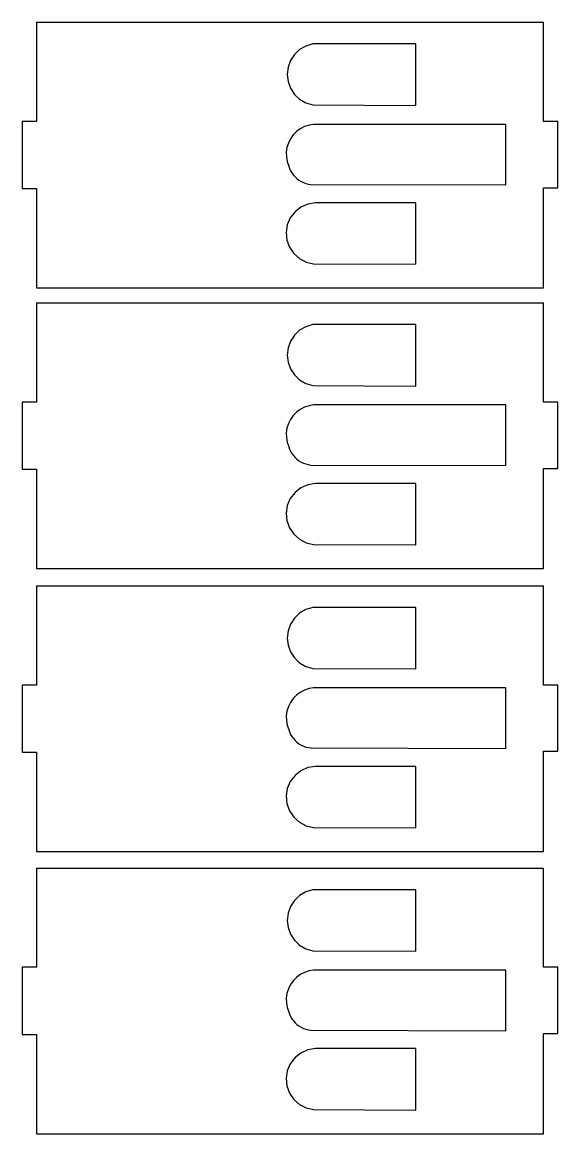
# Model space of a CAD drawing. Extents: x -3998 to 3998, y -3549 to 3549.
# Drawn here: x -3953 to -3387, y -1043 to 133 of the extents above; entities that cross this region are included whole.
import ezdxf

# ---------------------------------------------------------------- set-up
doc = ezdxf.new("R2010")
doc.units = 0
doc.header["$MEASUREMENT"] = 0
doc.layers.get('0').update_dxf_attribs({"linetype": 'CONTINUOUS'})

msp = doc.modelspace()

# ---------------------------------------------------------------- linework, layer by layer
for p, q in [((-3937.6, 132.7), (-3937.6, 27.7)), ((-3937.6, 132.7), (-3401.6, 132.7)), ((-3401.6, 27.7), (-3401.6, 132.7)), ((-3652.9, 107.5), (-3659.4, 103.7)), ((-3645.6, 109.7), (-3652.9, 107.5)), ((-3536.6, 109.7), (-3645.6, 109.7)), ((-3536.6, 44.7), (-3536.6, 109.7)), ((-3664.9, 98.4), (-3669.1, 92.1)), ((-3659.4, 103.7), (-3664.9, 98.4)), ((-3671.6, 85), (-3672.5, 77.4)), ((-3669.1, 92.1), (-3671.6, 85)), ((-3672.5, 77.4), (-3671.6, 69.9)), ((-3671.6, 69.9), (-3669.1, 62.8)), ((-3669.1, 62.8), (-3664.9, 56.4)), ((-3664.9, 56.4), (-3659.4, 51.2)), ((-3659.4, 51.2), (-3652.8, 47.4)), ((-3652.8, 47.4), (-3645.6, 45.2)), ((-3645.6, 45.2), (-3536.6, 44.7)), ((-3937.6, 27.7), (-3952.6, 27.7)), ((-3952.6, 27.7), (-3952.6, -43.3)), ((-3649.5, 23.9), (-3654.2, 22.3)), ((-3644.6, 24.7), (-3649.5, 23.9)), ((-3441.6, 24.7), (-3644.6, 24.7)), ((-3441.6, -39.3), (-3441.6, 24.7)), ((-3386.6, 27.7), (-3401.6, 27.7)), ((-3386.6, -42.3), (-3386.6, 27.7)), ((-3666.2, 13.5), (-3669.1, 9.4)), ((-3662.7, 17), (-3666.2, 13.5)), ((-3658.7, 20), (-3662.7, 17)), ((-3654.2, 22.3), (-3658.7, 20)), ((-3672.8, 0.2), (-3673.5, -4.8)), ((-3671.3, 4.9), (-3672.8, 0.2)), ((-3669.1, 9.4), (-3671.3, 4.9)), ((-3673.5, -4.8), (-3673.4, -9.8)), ((-3673.4, -9.8), (-3672.6, -14.7)), ((-3672.6, -14.7), (-3671, -19.4)), ((-3671, -19.4), (-3670.1, -21.9)), ((-3670.1, -21.9), (-3669, -24.4)), ((-3669, -24.4), (-3667.6, -26.7)), ((-3667.6, -26.7), (-3666, -28.9)), ((-3666, -28.9), (-3664.2, -30.9)), ((-3664.2, -30.9), (-3662.3, -32.7)), ((-3662.3, -32.7), (-3660.1, -34.3)), ((-3660.1, -34.3), (-3657.8, -35.7)), ((-3952.6, -43.3), (-3937.6, -43.3)), ((-3937.6, -43.3), (-3937.6, -148.3)), ((-3657.8, -35.7), (-3655.4, -36.9)), ((-3655.4, -36.9), (-3652.9, -37.8)), ((-3652.9, -37.8), (-3650.3, -38.4)), ((-3650.3, -38.4), (-3647.6, -38.8)), ((-3647.6, -38.8), (-3441.6, -39.3)), ((-3401.6, -42.3), (-3386.6, -42.3)), ((-3401.6, -148.3), (-3401.6, -42.3)), ((-3642.6, -58.3), (-3650.6, -59.6)), ((-3536.6, -58.3), (-3642.6, -58.3)), ((-3536.6, -123.3), (-3536.6, -58.3)), ((-3664.3, -67.8), (-3669.3, -74.2)), ((-3658, -62.9), (-3664.3, -67.8)), ((-3650.6, -59.6), (-3658, -62.9)), ((-3672.5, -81.7), (-3673.7, -89.6)), ((-3669.3, -74.2), (-3672.5, -81.7)), ((-3673.7, -89.6), (-3673, -97.7)), ((-3673, -97.7), (-3670.2, -105.3)), ((-3670.2, -105.3), (-3665.7, -112)), ((-3665.7, -112), (-3659.7, -117.3)), ((-3659.7, -117.3), (-3652.5, -121)), ((-3652.5, -121), (-3644.6, -122.8)), ((-3644.6, -122.8), (-3536.6, -123.3)), ((-3937.6, -148.3), (-3401.6, -148.3)), ((-3937.6, -164.1), (-3401.6, -164.1)), ((-3937.6, -164.1), (-3937.6, -269.1)), ((-3401.6, -269.1), (-3401.6, -164.1)), ((-3645.6, -187.1), (-3652.9, -189.3)), ((-3536.6, -187.1), (-3645.6, -187.1)), ((-3536.6, -252.1), (-3536.6, -187.1)), ((-3664.9, -198.3), (-3669.1, -204.7)), ((-3659.4, -193.1), (-3664.9, -198.3)), ((-3652.9, -189.3), (-3659.4, -193.1)), ((-3669.1, -204.7), (-3671.6, -211.8)), ((-3671.6, -211.8), (-3672.5, -219.3)), ((-3672.5, -219.3), (-3671.6, -226.9)), ((-3671.6, -226.9), (-3669.1, -234)), ((-3669.1, -234), (-3664.9, -240.3)), ((-3664.9, -240.3), (-3659.4, -245.5)), ((-3659.4, -245.5), (-3652.8, -249.4)), ((-3652.8, -249.4), (-3645.6, -251.6)), ((-3645.6, -251.6), (-3536.6, -252.1)), ((-3937.6, -269.1), (-3952.6, -269.1)), ((-3952.6, -269.1), (-3952.6, -340.1)), ((-3386.6, -269.1), (-3401.6, -269.1)), ((-3386.6, -339.1), (-3386.6, -269.1)), ((-3662.7, -279.7), (-3666.2, -283.3)), ((-3658.7, -276.8), (-3662.7, -279.7)), ((-3654.2, -274.5), (-3658.7, -276.8)), ((-3649.5, -272.9), (-3654.2, -274.5)), ((-3644.6, -272.1), (-3649.5, -272.9)), ((-3441.6, -272.1), (-3644.6, -272.1)), ((-3441.6, -336.1), (-3441.6, -272.1)), ((-3671.3, -291.8), (-3672.8, -296.6)), ((-3669.1, -287.4), (-3671.3, -291.8)), ((-3666.2, -283.3), (-3669.1, -287.4)), ((-3672.8, -296.6), (-3673.5, -301.5)), ((-3673.5, -301.5), (-3673.4, -306.5)), ((-3673.4, -306.5), (-3672.6, -311.4)), ((-3672.6, -311.4), (-3671, -316.2)), ((-3671, -316.2), (-3670.1, -318.7)), ((-3670.1, -318.7), (-3669, -321.1)), ((-3669, -321.1), (-3667.6, -323.5)), ((-3667.6, -323.5), (-3666, -325.6)), ((-3666, -325.6), (-3664.2, -327.6)), ((-3664.2, -327.6), (-3662.3, -329.5)), ((-3952.6, -340.1), (-3937.6, -340.1)), ((-3937.6, -340.1), (-3937.6, -445.1)), ((-3662.3, -329.5), (-3660.1, -331.1)), ((-3660.1, -331.1), (-3657.8, -332.5)), ((-3657.8, -332.5), (-3655.4, -333.6)), ((-3655.4, -333.6), (-3652.9, -334.5)), ((-3652.9, -334.5), (-3650.3, -335.2)), ((-3650.3, -335.2), (-3647.6, -335.6)), ((-3647.6, -335.6), (-3441.6, -336.1)), ((-3401.6, -339.1), (-3386.6, -339.1)), ((-3401.6, -445.1), (-3401.6, -339.1)), ((-3658, -359.6), (-3664.3, -364.6)), ((-3650.6, -356.4), (-3658, -359.6)), ((-3642.6, -355.1), (-3650.6, -356.4)), ((-3536.6, -355.1), (-3642.6, -355.1)), ((-3536.6, -420.1), (-3536.6, -355.1)), ((-3669.3, -371), (-3672.5, -378.4)), ((-3664.3, -364.6), (-3669.3, -371)), ((-3672.5, -378.4), (-3673.7, -386.4)), ((-3673.7, -386.4), (-3673, -394.4)), ((-3673, -394.4), (-3670.2, -402)), ((-3670.2, -402), (-3665.7, -408.7)), ((-3665.7, -408.7), (-3659.7, -414.1)), ((-3659.7, -414.1), (-3652.5, -417.8)), ((-3652.5, -417.8), (-3644.6, -419.6)), ((-3644.6, -419.6), (-3536.6, -420.1)), ((-3937.6, -445.1), (-3401.6, -445.1)), ((-3937.6, -463.3), (-3401.6, -463.3)), ((-3937.6, -463.3), (-3937.6, -568.3)), ((-3401.6, -568.3), (-3401.6, -463.3)), ((-3659.4, -492.3), (-3664.9, -497.6)), ((-3652.9, -488.5), (-3659.4, -492.3)), ((-3645.6, -486.3), (-3652.9, -488.5)), ((-3536.6, -486.3), (-3645.6, -486.3)), ((-3536.6, -551.3), (-3536.6, -486.3)), ((-3669.1, -503.9), (-3671.6, -511)), ((-3664.9, -497.6), (-3669.1, -503.9)), ((-3671.6, -511), (-3672.5, -518.6)), ((-3672.5, -518.6), (-3671.6, -526.1)), ((-3671.6, -526.1), (-3669.1, -533.2)), ((-3669.1, -533.2), (-3664.9, -539.6)), ((-3664.9, -539.6), (-3659.4, -544.8)), ((-3659.4, -544.8), (-3652.8, -548.6)), ((-3652.8, -548.6), (-3645.6, -550.8)), ((-3645.6, -550.8), (-3536.6, -551.3)), ((-3952.6, -568.3), (-3952.6, -639.3)), ((-3937.6, -568.3), (-3952.6, -568.3)), ((-3654.2, -573.7), (-3658.7, -576)), ((-3649.5, -572.1), (-3654.2, -573.7)), ((-3644.6, -571.3), (-3649.5, -572.1)), ((-3441.6, -571.3), (-3644.6, -571.3)), ((-3441.6, -635.3), (-3441.6, -571.3)), ((-3386.6, -568.3), (-3401.6, -568.3)), ((-3386.6, -638.3), (-3386.6, -568.3)), ((-3669.1, -586.6), (-3671.3, -591.1)), ((-3666.2, -582.5), (-3669.1, -586.6)), ((-3662.7, -579), (-3666.2, -582.5)), ((-3658.7, -576), (-3662.7, -579)), ((-3672.8, -595.8), (-3673.5, -600.8)), ((-3671.3, -591.1), (-3672.8, -595.8)), ((-3673.5, -600.8), (-3673.4, -605.8)), ((-3673.4, -605.8), (-3672.6, -610.7)), ((-3672.6, -610.7), (-3671, -615.4)), ((-3671, -615.4), (-3670.1, -617.9)), ((-3670.1, -617.9), (-3669, -620.4)), ((-3669, -620.4), (-3667.6, -622.7)), ((-3667.6, -622.7), (-3666, -624.9)), ((-3666, -624.9), (-3664.2, -626.9)), ((-3664.2, -626.9), (-3662.3, -628.7)), ((-3662.3, -628.7), (-3660.1, -630.3)), ((-3660.1, -630.3), (-3657.8, -631.7)), ((-3657.8, -631.7), (-3655.4, -632.9)), ((-3655.4, -632.9), (-3652.9, -633.8)), ((-3652.9, -633.8), (-3650.3, -634.4)), ((-3650.3, -634.4), (-3647.6, -634.8)), ((-3952.6, -639.3), (-3937.6, -639.3)), ((-3937.6, -639.3), (-3937.6, -744.3)), ((-3647.6, -634.8), (-3441.6, -635.3)), ((-3401.6, -638.3), (-3386.6, -638.3)), ((-3401.6, -744.3), (-3401.6, -638.3)), ((-3650.6, -655.6), (-3658, -658.9)), ((-3642.6, -654.3), (-3650.6, -655.6)), ((-3536.6, -654.3), (-3642.6, -654.3)), ((-3536.6, -719.3), (-3536.6, -654.3)), ((-3664.3, -663.8), (-3669.3, -670.2)), ((-3658, -658.9), (-3664.3, -663.8)), ((-3672.5, -677.7), (-3673.7, -685.6)), ((-3669.3, -670.2), (-3672.5, -677.7)), ((-3673.7, -685.6), (-3673, -693.7)), ((-3673, -693.7), (-3670.2, -701.3)), ((-3670.2, -701.3), (-3665.7, -708)), ((-3665.7, -708), (-3659.7, -713.3)), ((-3659.7, -713.3), (-3652.5, -717)), ((-3652.5, -717), (-3644.6, -718.8)), ((-3644.6, -718.8), (-3536.6, -719.3)), ((-3937.6, -744.3), (-3401.6, -744.3)), ((-3937.6, -761.8), (-3401.6, -761.8)), ((-3937.6, -761.8), (-3937.6, -866.8)), ((-3401.6, -866.8), (-3401.6, -761.8)), ((-3652.9, -787), (-3659.4, -790.8)), ((-3645.6, -784.8), (-3652.9, -787)), ((-3536.6, -784.8), (-3645.6, -784.8)), ((-3536.6, -849.8), (-3536.6, -784.8)), ((-3664.9, -796.1), (-3669.1, -802.4)), ((-3659.4, -790.8), (-3664.9, -796.1)), ((-3671.6, -809.5), (-3672.5, -817.1)), ((-3669.1, -802.4), (-3671.6, -809.5)), ((-3672.5, -817.1), (-3671.6, -824.6)), ((-3671.6, -824.6), (-3669.1, -831.7)), ((-3669.1, -831.7), (-3664.9, -838.1)), ((-3664.9, -838.1), (-3659.4, -843.3)), ((-3659.4, -843.3), (-3652.8, -847.1)), ((-3652.8, -847.1), (-3645.6, -849.3)), ((-3645.6, -849.3), (-3536.6, -849.8)), ((-3952.6, -866.8), (-3952.6, -937.8)), ((-3937.6, -866.8), (-3952.6, -866.8)), ((-3644.6, -869.8), (-3649.5, -870.6)), ((-3441.6, -869.8), (-3644.6, -869.8)), ((-3441.6, -933.8), (-3441.6, -869.8)), ((-3386.6, -866.8), (-3401.6, -866.8)), ((-3386.6, -936.8), (-3386.6, -866.8)), ((-3666.2, -881), (-3669.1, -885.1)), ((-3662.7, -877.5), (-3666.2, -881)), ((-3658.7, -874.5), (-3662.7, -877.5)), ((-3654.2, -872.2), (-3658.7, -874.5)), ((-3649.5, -870.6), (-3654.2, -872.2)), ((-3671.3, -889.6), (-3672.8, -894.3)), ((-3669.1, -885.1), (-3671.3, -889.6)), ((-3672.8, -894.3), (-3673.5, -899.3)), ((-3673.5, -899.3), (-3673.4, -904.3)), ((-3673.4, -904.3), (-3672.6, -909.2)), ((-3672.6, -909.2), (-3671, -913.9)), ((-3671, -913.9), (-3670.1, -916.4)), ((-3670.1, -916.4), (-3669, -918.9)), ((-3669, -918.9), (-3667.6, -921.2)), ((-3667.6, -921.2), (-3666, -923.4)), ((-3666, -923.4), (-3664.2, -925.4)), ((-3664.2, -925.4), (-3662.3, -927.2)), ((-3662.3, -927.2), (-3660.1, -928.8)), ((-3952.6, -937.8), (-3937.6, -937.8)), ((-3937.6, -937.8), (-3937.6, -1042.8)), ((-3660.1, -928.8), (-3657.8, -930.2)), ((-3657.8, -930.2), (-3655.4, -931.4)), ((-3655.4, -931.4), (-3652.9, -932.3)), ((-3652.9, -932.3), (-3650.3, -932.9)), ((-3650.3, -932.9), (-3647.6, -933.3)), ((-3647.6, -933.3), (-3441.6, -933.8)), ((-3401.6, -936.8), (-3386.6, -936.8)), ((-3401.6, -1042.8), (-3401.6, -936.8)), ((-3664.3, -962.3), (-3669.3, -968.7)), ((-3658, -957.4), (-3664.3, -962.3)), ((-3650.6, -954.1), (-3658, -957.4)), ((-3642.6, -952.8), (-3650.6, -954.1)), ((-3536.6, -952.8), (-3642.6, -952.8)), ((-3536.6, -1017.8), (-3536.6, -952.8)), ((-3669.3, -968.7), (-3672.5, -976.2)), ((-3672.5, -976.2), (-3673.7, -984.1)), ((-3673.7, -984.1), (-3673, -992.2)), ((-3673, -992.2), (-3670.2, -999.8)), ((-3670.2, -999.8), (-3665.7, -1006.5)), ((-3665.7, -1006.5), (-3659.7, -1011.8)), ((-3659.7, -1011.8), (-3652.5, -1015.5)), ((-3652.5, -1015.5), (-3644.6, -1017.3)), ((-3644.6, -1017.3), (-3536.6, -1017.8)), ((-3937.6, -1042.8), (-3401.6, -1042.8))]:
    msp.add_line(p, q)

doc.saveas('drawing.dxf')
